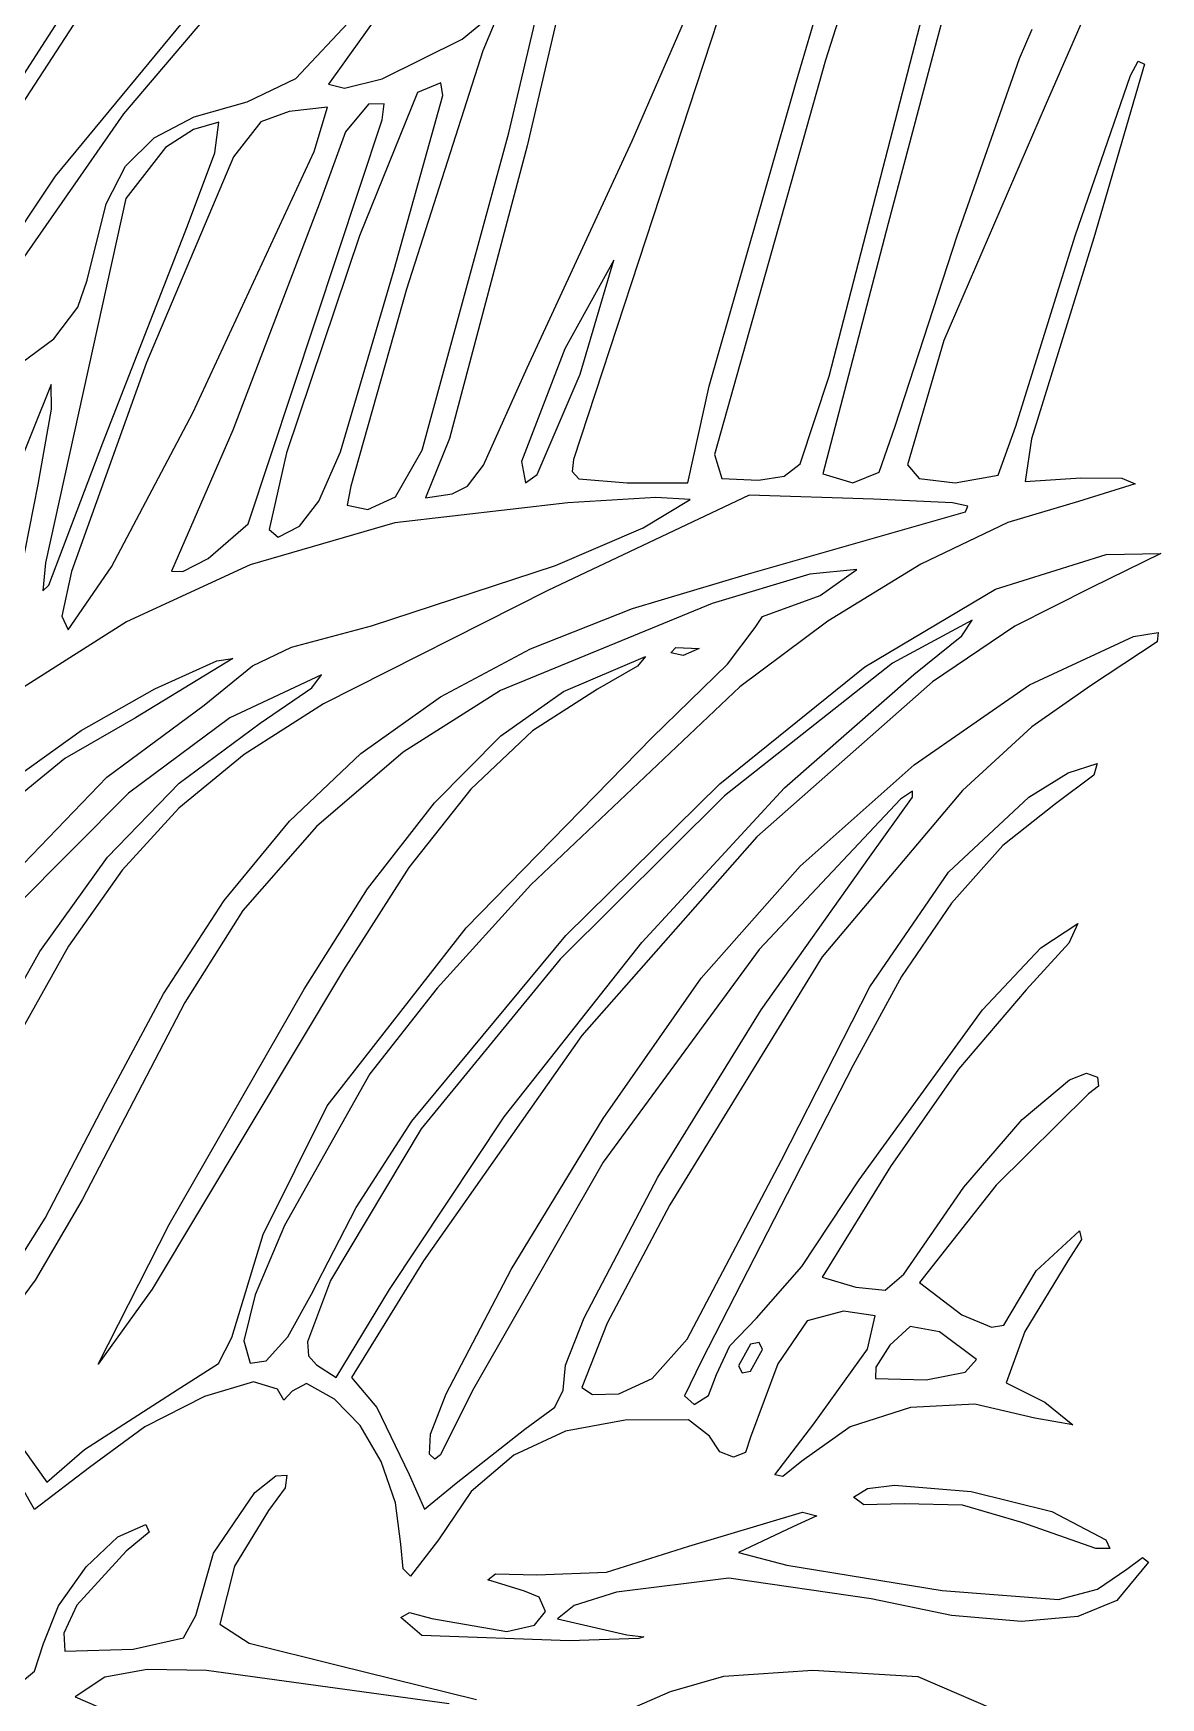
# Model space of a CAD drawing. Extents: x -2 to 143, y -75 to 57.
# Drawn here: x 122.15 to 140.65, y -41.78 to -14.49 of the extents above; entities that cross this region are included whole.
import ezdxf

# ---------------------------------------------------------------- set-up
doc = ezdxf.new("R2010")
doc.units = 0

msp = doc.modelspace()

# ---------------------------------------------------------------- linework, layer by layer
at = {"layer": 'Layer 1'}
for p, q in [((134.6698, -15.291493), (136.4961, -9.125523)), ((135.21164, -20.109425), (138.02409, -9.257125)), ((136.806914, -9.740553), (135.15326, -14.929506)), ((129.95646, -16.12364), (131.07799, -11.39299)), ((137.802408, -11.506012), (136.180288, -17.606002)), ((124.018149, -12.487452), (121.885228, -15.776006)), ((121.900038, -15.318502), (123.781704, -12.388932)), ((134.01017, -12.364658), (131.01555, -21.478158)), ((131.98258, -16.25094), (133.60481, -12.51068)), ((131.024044, -13.067599), (130.25705, -16.335752)), ((122.520119, -16.83001), (125.456188, -13.280452)), ((125.725141, -13.352675), (123.633808, -15.812442)), ((139.811016, -13.255314), (138.755148, -15.679489)), ((129.931535, -13.812681), (129.53093, -14.775703)), ((127.84189, -14.146376), (127.00083, -15.322956)), ((129.1902, -14.58629), (129.77358, -14.108991)), ((126.463292, -15.231435), (127.397318, -14.237116)), ((138.333108, -14.90294), (138.544761, -14.422241)), ((127.878165, -15.234267), (129.1902, -14.586297)), ((129.1902, -14.586297), (129.1902, -14.58629)), ((129.53093, -14.775703), (128.27856, -18.685963)), ((135.15326, -14.929506), (133.32977, -21.395516)), ((137.312378, -17.81009), (138.333108, -14.90294)), ((140.387658, -14.995299), (139.554248, -17.842259)), ((140.154468, -15.182123), (140.283858, -14.946571)), ((140.283858, -14.946571), (140.387658, -14.995299)), ((125.665728, -15.612946), (126.463292, -15.231435)), ((127.259163, -15.390917), (127.878165, -15.234267)), ((139.248148, -17.810083), (140.154468, -15.182123)), ((127.00083, -15.322956), (127.259163, -15.390917)), ((128.45623, -15.45911), (127.50536, -17.80997)), ((128.07543, -18.36379), (128.87644, -15.51079)), ((128.84059, -15.301904), (128.45623, -15.45911)), ((128.87644, -15.51079), (128.84059, -15.301904)), ((133.24159, -20.273673), (134.6698, -15.291493)), ((123.633808, -15.812442), (121.614163, -18.715847)), ((124.792063, -15.858146), (125.665728, -15.612946)), ((126.350502, -15.770912), (125.887405, -15.943174)), ((126.984572, -15.702792), (126.350502, -15.770912)), ((126.762332, -16.427904), (126.984572, -15.702792)), ((127.655602, -15.651302), (127.276046, -16.103812)), ((127.911355, -15.643601), (127.655602, -15.651302)), ((127.879362, -15.909764), (127.911355, -15.643601)), ((138.755148, -15.679489), (137.091666, -19.526858)), ((124.137208, -16.202411), (124.792063, -15.858146)), ((124.781991, -16.064813), (124.325966, -16.362697)), ((125.200842, -15.948527), (124.781991, -16.064813)), ((125.133233, -16.447089), (125.200842, -15.948527)), ((125.887405, -15.943174), (125.439667, -16.517833)), ((125.680752, -22.530614), (127.879362, -15.909764)), ((123.668001, -16.669684), (124.137208, -16.202411)), ((124.325966, -16.362697), (123.675842, -17.197427)), ((127.276046, -16.103812), (126.861052, -17.247842)), ((128.53296, -21.32482), (129.95646, -16.12364)), ((130.25705, -16.335752), (128.98182, -21.131492)), ((130.2594, -19.97389), (131.98258, -16.25094)), ((125.439667, -16.517833), (124.013942, -19.890472)), ((124.685982, -17.645757), (125.133233, -16.447089)), ((124.773602, -20.711714), (126.762332, -16.427904)), ((121.568549, -18.254741), (122.520119, -16.83001)), ((123.351278, -17.283906), (123.668001, -16.669684)), ((123.675842, -17.197427), (122.357712, -23.175417)), ((123.039048, -18.540046), (123.351278, -17.283906)), ((126.861052, -17.247842), (125.426312, -20.999832)), ((123.294152, -21.204457), (124.685982, -17.645757)), ((136.180288, -17.606002), (135.110688, -21.712192)), ((127.50536, -17.80997), (126.30994, -21.36867)), ((136.293898, -20.9308), (137.312378, -17.81009)), ((138.276638, -20.930793), (139.248148, -17.810083)), ((139.554248, -17.842259), (138.530688, -21.139529)), ((131.6808, -18.211634), (130.877003, -19.662986)), ((131.12767, -20.079254), (131.6808, -18.211634)), ((122.885621, -18.982022), (123.039048, -18.540046)), ((127.194918, -21.350897), (128.07543, -18.36379)), ((128.27856, -18.685963), (127.36321, -21.916163)), ((122.491569, -19.497172), (122.885621, -18.982022)), ((121.378958, -20.320756), (122.491569, -19.497172)), ((137.091666, -19.526858), (136.495958, -21.567319)), ((124.013942, -19.890472), (122.781847, -23.314413)), ((130.877003, -19.662986), (130.16343, -21.510174)), ((129.539044, -21.570874), (130.2594, -19.97389)), ((130.2594, -19.97389), (130.2594, -19.97389)), ((130.423051, -21.722588), (131.12767, -20.079244)), ((131.12767, -20.079244), (131.12767, -20.079254)), ((134.737098, -21.550146), (135.21164, -20.10946)), ((135.21164, -20.10946), (135.21164, -20.109425)), ((122.44918, -20.247872), (121.26853, -23.175412)), ((122.453541, -20.651947), (122.44918, -20.247872)), ((132.891, -21.8614), (133.24159, -20.273673)), ((122.2366, -21.890352), (122.453541, -20.651947)), ((123.438153, -23.238985), (124.773602, -20.711712)), ((124.773602, -20.711712), (124.773602, -20.711714)), ((125.426312, -20.999832), (124.424172, -23.310232)), ((136.033283, -21.688767), (136.293898, -20.9308)), ((137.985106, -21.733184), (138.276638, -20.930793)), ((122.411992, -23.538791), (123.294152, -21.204447)), ((123.294152, -21.204447), (123.294152, -21.204457)), ((128.98182, -21.131492), (128.59097, -22.1093)), ((138.530688, -21.139529), (138.426138, -21.841011)), ((126.30994, -21.36867), (126.024375, -22.624338)), ((126.840728, -22.160827), (127.194918, -21.350897)), ((128.097685, -22.089677), (128.53296, -21.324808)), ((128.53296, -21.324808), (128.53296, -21.32482)), ((130.16343, -21.510174), (130.230655, -21.85868)), ((131.01555, -21.478158), (130.995115, -21.677133)), ((133.32977, -21.395516), (133.452663, -21.792468)), ((134.473722, -21.753244), (134.737098, -21.550146)), ((129.276947, -21.913527), (129.539044, -21.570874)), ((130.230655, -21.85868), (130.423051, -21.722588)), ((130.995115, -21.677133), (131.103619, -21.793418)), ((131.103619, -21.793418), (131.9001, -21.861402)), ((133.452663, -21.792468), (134.05161, -21.81991)), ((134.05161, -21.81991), (134.473722, -21.753244)), ((135.110688, -21.712192), (135.597798, -21.861537)), ((135.597798, -21.861537), (136.033283, -21.688767)), ((136.495958, -21.567319), (136.691318, -21.788214)), ((136.691318, -21.788214), (137.279918, -21.86153)), ((137.279918, -21.86153), (137.985106, -21.733184)), ((138.426138, -21.841011), (139.341058, -21.781371)), ((139.341058, -21.781371), (140.015346, -21.782865)), ((140.015346, -21.782865), (140.230348, -21.876291)), ((121.73948, -24.414552), (122.2366, -21.890352)), ((127.36321, -21.916163), (127.3053, -22.225276)), ((127.64282, -22.299408), (128.097685, -22.089677)), ((128.59097, -22.1093), (129.0279, -22.0401)), ((129.0279, -22.0401), (129.276947, -21.913527)), ((133.898058, -22.064907), (130.595918, -23.626757)), ((132.36988, -22.09935), (130.922436, -22.186776)), ((131.9001, -21.861402), (132.891, -21.8614)), ((132.93364, -22.134833), (132.36988, -22.09935)), ((135.939108, -22.127467), (133.898058, -22.064907)), ((140.230348, -21.876291), (139.300858, -22.164315)), ((126.5237, -22.56981), (126.840728, -22.160827)), ((127.3053, -22.225276), (127.64282, -22.299408)), ((130.922436, -22.186776), (128.08519, -22.516901)), ((132.158358, -22.597617), (132.93364, -22.134833)), ((133.888048, -23.352147), (137.448803, -22.337042)), ((137.233022, -22.188132), (135.939108, -22.127467)), ((137.487521, -22.244485), (137.233022, -22.188132)), ((137.448803, -22.337042), (137.487521, -22.244485)), ((139.300858, -22.164315), (138.145145, -22.508665)), ((125.025091, -23.099225), (125.680752, -22.530619)), ((125.680752, -22.530619), (125.680752, -22.530614)), ((128.08519, -22.516901), (125.710881, -23.207144)), ((126.024375, -22.624338), (126.174251, -22.751433)), ((126.174251, -22.751433), (126.5237, -22.5698)), ((126.5237, -22.5698), (126.5237, -22.56981)), ((130.723, -23.21813), (132.158358, -22.597617)), ((138.145145, -22.508665), (136.716113, -23.195138)), ((122.357712, -23.175417), (122.311313, -23.631274)), ((124.610248, -23.316149), (125.025091, -23.099225)), ((136.716113, -23.195138), (135.191059, -24.126629)), ((137.942061, -23.606866), (139.756968, -23.036636)), ((140.651798, -23.022286), (139.513898, -23.576609)), ((139.756968, -23.036636), (140.651798, -23.022286)), ((122.781847, -23.314413), (122.62288, -24.048786)), ((122.727822, -24.270412), (123.438153, -23.238985)), ((125.710881, -23.207144), (123.68212, -24.140371)), ((124.424172, -23.310232), (124.610248, -23.316149)), ((127.70209, -24.207353), (130.723, -23.21813)), ((131.985301, -23.919802), (133.888048, -23.352147)), ((134.894249, -23.356721), (133.291117, -23.840207)), ((135.666508, -23.27956), (134.894249, -23.356721)), ((135.062279, -23.71036), (135.666508, -23.27956)), ((122.311313, -23.631274), (122.411992, -23.538791)), ((130.595918, -23.626757), (126.917018, -25.484133)), ((134.115938, -24.051507), (135.062279, -23.71036)), ((135.799288, -24.88078), (137.942061, -23.606866)), ((139.513898, -23.576609), (138.26036, -24.210528)), ((133.291117, -23.840207), (129.822278, -25.26757)), ((130.311989, -24.583371), (131.985301, -23.919802)), ((123.68212, -24.140371), (121.98943, -25.218433)), ((122.62288, -24.048786), (122.727822, -24.270412)), ((126.388746, -24.553981), (127.70209, -24.207353)), ((133.544388, -24.836533), (134.000558, -24.231544)), ((135.191059, -24.126629), (133.747278, -25.206035)), ((134.000558, -24.231544), (134.115938, -24.051507)), ((137.559057, -24.114919), (136.25137, -24.818937)), ((138.26036, -24.210528), (136.905282, -25.126537)), ((137.386163, -24.371144), (137.559057, -24.114919)), ((125.75008, -24.86342), (126.388746, -24.553981)), ((132.612935, -24.64717), (132.6988, -24.55874)), ((132.6988, -24.55874), (132.6988, -24.558748)), ((132.6988, -24.558748), (133.0781, -24.576028)), ((136.60296, -25.002052), (137.386163, -24.371144)), ((138.499233, -25.174068), (140.206558, -24.379355)), ((140.593102, -24.465433), (139.499378, -25.191744)), ((140.206558, -24.379355), (140.61084, -24.312523)), ((140.61084, -24.312523), (140.593102, -24.465433)), ((125.427269, -24.738806), (123.83043, -25.716283)), ((124.14776, -25.236558), (125.164423, -24.777029)), ((125.164423, -24.777029), (125.427269, -24.738806)), ((128.836884, -25.368507), (130.311989, -24.583371)), ((130.85471, -25.28493), (132.19704, -24.710519)), ((132.19704, -24.710519), (132.065947, -24.867586)), ((132.81837, -24.69105), (132.612935, -24.64717)), ((133.0781, -24.576028), (132.81837, -24.69105)), ((136.25137, -24.818937), (133.49507, -26.995057)), ((124.95849, -25.504772), (125.75008, -24.86342)), ((126.884738, -25.009127), (125.378848, -25.716137)), ((126.725982, -25.224267), (126.884738, -25.009127)), ((132.065947, -24.867586), (131.41101, -25.242313)), ((132.306448, -26.038264), (133.544388, -24.836533)), ((133.4186, -26.794981), (135.799288, -24.88078)), ((134.481354, -26.86179), (136.60296, -25.002052)), ((122.942359, -25.923752), (124.14776, -25.236558)), ((125.877198, -25.804007), (126.725982, -25.224267)), ((127.528761, -26.30086), (128.836884, -25.368507)), ((129.822278, -25.26757), (128.225026, -26.278586)), ((129.828128, -26.007723), (130.85471, -25.28493)), ((133.747278, -25.206035), (130.319303, -28.453198)), ((131.41101, -25.242313), (130.347104, -25.928457)), ((136.905282, -25.126537), (134.027358, -27.666924)), ((136.604118, -26.486438), (138.499233, -25.174068)), ((139.499378, -25.191744), (138.536437, -25.859257)), ((123.362491, -26.688916), (124.95849, -25.504772)), ((126.917018, -25.484133), (125.612763, -26.31373)), ((121.701525, -26.811034), (122.942359, -25.923752)), ((123.83043, -25.716283), (122.675352, -26.381169)), ((125.378848, -25.716137), (123.715801, -26.9497)), ((124.547931, -26.783634), (125.877198, -25.804007)), ((138.536437, -25.859257), (137.400036, -26.904927)), ((128.735971, -27.109099), (129.828128, -26.007723)), ((129.255717, -29.160478), (132.306448, -26.038264)), ((130.347104, -25.928457), (129.333254, -26.885424)), ((122.675352, -26.381169), (121.609433, -27.250923)), ((125.612763, -26.31373), (124.542189, -27.194212)), ((126.356392, -27.406081), (127.528761, -26.30086)), ((128.225026, -26.278586), (126.802152, -27.49453)), ((139.132022, -26.613647), (139.608938, -26.462512)), ((139.608938, -26.462512), (139.551876, -26.657154)), ((121.580287, -28.536248), (123.362491, -26.688916)), ((134.737098, -28.145925), (136.604118, -26.486438)), ((138.490529, -27.016029), (139.132022, -26.613647)), ((139.551876, -26.657154), (138.922848, -27.122277)), ((123.715801, -26.9497), (121.859897, -28.820211)), ((123.370343, -27.998648), (124.547931, -26.783634)), ((129.333254, -26.885424), (128.316927, -28.171247)), ((133.49507, -26.995057), (130.797271, -29.673533)), ((130.889948, -29.286076), (133.4186, -26.794981)), ((132.140344, -29.39704), (134.481354, -26.86179)), ((137.400036, -26.904927), (135.097008, -29.635924)), ((135.876208, -27.999305), (136.577109, -27.017575)), ((136.580444, -26.915901), (136.383682, -27.047499)), ((136.577109, -27.017575), (136.580444, -26.915901)), ((137.167858, -28.243302), (138.490529, -27.016029)), ((124.542189, -27.194212), (123.612959, -28.213286)), ((127.639774, -28.51846), (128.735971, -27.109099)), ((136.383682, -27.047499), (134.065388, -29.513755)), ((138.922848, -27.122277), (138.061261, -27.807193)), ((125.288551, -28.709822), (126.356392, -27.406081)), ((126.802152, -27.49453), (125.593573, -28.875999)), ((134.027358, -27.666924), (131.153829, -30.921979)), ((138.061261, -27.807193), (137.217331, -28.754684)), ((122.264387, -29.545877), (123.370343, -27.998648)), ((134.095929, -30.501793), (135.876208, -27.999305)), ((123.612959, -28.213286), (122.732735, -29.458661)), ((128.316927, -28.171247), (127.24559, -29.843963)), ((133.114058, -29.981995), (134.737098, -28.145925)), ((135.878442, -30.124105), (137.167858, -28.243302)), ((126.60107, -30.16521), (127.639774, -28.51846)), ((130.319303, -28.453198), (128.782026, -30.145179)), ((124.294012, -30.237733), (125.288551, -28.709822)), ((125.593573, -28.875999), (124.639208, -30.38359)), ((137.217331, -28.754684), (136.396601, -29.957592)), ((126.976968, -32.077124), (129.255717, -29.160478)), ((138.683777, -29.487549), (139.291358, -29.088413)), ((139.291358, -29.088413), (139.145841, -29.407546)), ((122.732735, -29.458661), (120.749958, -32.979147)), ((128.362954, -32.328911), (130.889948, -29.286076)), ((129.879852, -32.256195), (132.140344, -29.39704)), ((139.145841, -29.407546), (138.441978, -30.174823)), ((121.150018, -31.522147), (122.264387, -29.545877)), ((130.797271, -29.673533), (128.521072, -32.455737)), ((134.065388, -29.513755), (131.504032, -33.000991)), ((135.097008, -29.635924), (132.599227, -33.697332)), ((137.728241, -30.503086), (138.683777, -29.487549)), ((127.24559, -29.843963), (124.106725, -35.083776)), ((131.504655, -32.286091), (133.114058, -29.981995)), ((136.396601, -29.957592), (135.604618, -31.408757)), ((123.341548, -32.015467), (124.294012, -30.237733)), ((124.382, -34.0241), (126.60107, -30.16521)), ((128.782026, -30.145179), (127.678678, -31.552175)), ((134.431818, -32.967772), (135.878442, -30.124105)), ((138.441978, -30.174823), (137.334902, -31.474525)), ((124.639208, -30.38359), (122.956258, -33.61841)), ((132.403662, -33.246651), (134.095929, -30.501793)), ((135.704428, -33.292133), (137.728241, -30.503086)), ((131.153829, -30.921979), (128.558398, -34.615909)), ((127.678678, -31.552175), (126.275817, -34.040734)), ((135.604618, -31.408757), (133.117758, -36.260557)), ((137.334902, -31.474525), (136.219958, -33.073743)), ((138.375963, -32.303127), (139.155071, -31.651924)), ((139.155071, -31.651924), (139.434415, -31.543592)), ((139.434415, -31.543592), (139.616448, -31.604327)), ((139.616448, -31.604327), (139.631573, -31.756609)), ((139.464448, -31.88118), (137.953051, -33.375088)), ((139.631573, -31.756609), (139.464448, -31.88118)), ((122.348061, -33.920562), (123.341548, -32.015467)), ((125.926438, -34.187235), (126.976968, -32.077124)), ((128.521072, -32.455737), (127.02957, -34.943037)), ((127.452068, -33.743514), (128.362954, -32.328911)), ((127.9998, -35.087652), (129.879852, -32.256195)), ((129.994022, -34.760181), (131.504655, -32.286091)), ((137.422158, -33.41261), (138.375963, -32.303127)), ((131.504032, -33.000991), (129.353608, -36.753315)), ((132.882537, -35.900713), (134.431818, -32.967772)), ((131.19086, -35.553205), (132.403662, -33.246651)), ((134.761327, -34.713495), (135.704428, -33.292133)), ((136.219958, -33.073743), (135.099408, -34.886253)), ((136.436688, -34.835047), (137.422158, -33.41261)), ((137.953051, -33.375088), (136.693908, -34.97225)), ((122.956258, -33.61841), (122.184598, -34.935259)), ((126.720458, -35.165586), (127.452068, -33.743514)), ((132.599227, -33.697332), (131.571965, -35.638615)), ((121.511768, -35.250194), (122.348061, -33.920562)), ((123.22221, -36.315213), (124.382, -34.024093)), ((124.382, -34.024093), (124.382, -34.0241)), ((126.275817, -34.040734), (125.796341, -35.177911)), ((125.413838, -35.873324), (125.926438, -34.187235)), ((138.607622, -34.784584), (139.318638, -34.125344)), ((139.350748, -34.270087), (139.126298, -34.618087)), ((139.318638, -34.125344), (139.350748, -34.270087)), ((128.558398, -34.615909), (127.373738, -36.529989)), ((139.126298, -34.618087), (138.421484, -35.774895)), ((128.929172, -36.79654), (129.994022, -34.760181)), ((134.022308, -35.558733), (134.761327, -34.713495)), ((135.099408, -34.886253), (135.649288, -35.051254)), ((136.131616, -35.098132), (136.436688, -34.835047)), ((138.079178, -35.671584), (138.607622, -34.784584)), ((122.184598, -34.935259), (121.393288, -36.004473)), ((124.106725, -35.083776), (123.22221, -36.315213)), ((125.796341, -35.177911), (125.611878, -35.932075)), ((126.332646, -35.866321), (126.720458, -35.165586)), ((127.02957, -34.943037), (126.654741, -35.943824)), ((127.12192, -36.530844), (127.9998, -35.087654)), ((127.9998, -35.087654), (127.9998, -35.087652)), ((135.649288, -35.051254), (136.131616, -35.098132)), ((136.693908, -34.97225), (137.386538, -35.504722)), ((135.447498, -35.441011), (134.849023, -35.6033)), ((135.965468, -35.522521), (135.447498, -35.441011)), ((130.886588, -36.329409), (131.19086, -35.553205)), ((131.571965, -35.638615), (131.152818, -36.696214)), ((133.584449, -36.009663), (134.022308, -35.558733)), ((134.849023, -35.6033), (134.368628, -36.305637)), ((135.843298, -36.064559), (135.965468, -35.522521)), ((136.542596, -35.697397), (136.20547, -35.999263)), ((137.02406, -35.780267), (136.542596, -35.697397)), ((137.386538, -35.504722), (137.875714, -35.704512)), ((137.875714, -35.704512), (138.079178, -35.671584)), ((125.195756, -36.299441), (125.413838, -35.873324)), ((125.611878, -35.932075), (125.713411, -36.294453)), ((125.975316, -36.257572), (126.332646, -35.866321)), ((126.654741, -35.943824), (126.669341, -36.174057)), ((132.308725, -36.546788), (132.882537, -35.900713)), ((133.365388, -36.483001), (133.584449, -36.009663)), ((133.92309, -35.986704), (133.7252, -36.341047)), ((134.062878, -35.955446), (133.92309, -35.986704)), ((134.12099, -36.070354), (134.062878, -35.955446)), ((136.20547, -35.999263), (135.98039, -36.362852)), ((137.62712, -36.237554), (137.02406, -35.780267)), ((138.421484, -35.774895), (138.114058, -36.619817)), ((125.713411, -36.294453), (125.975316, -36.257572)), ((126.669341, -36.174057), (126.80246, -36.322307)), ((133.117758, -36.260557), (132.837107, -36.834519)), ((133.92309, -36.424697), (134.12099, -36.070354)), ((134.12099, -36.070354), (134.12099, -36.070354)), ((134.962318, -37.288509), (135.843298, -36.064559)), ((137.443572, -36.442866), (137.62712, -36.237554)), ((137.62712, -36.237554), (137.62712, -36.237554)), ((124.513858, -36.735379), (125.195756, -36.299441)), ((126.80246, -36.322307), (127.12192, -36.530844)), ((127.373738, -36.529989), (127.792648, -37.024898)), ((130.848978, -36.740785), (130.886588, -36.329409)), ((131.763328, -36.797292), (132.308725, -36.546788)), ((133.231863, -36.828566), (133.365388, -36.483001)), ((133.7252, -36.341047), (133.783311, -36.455956)), ((133.783311, -36.455956), (133.92309, -36.424697)), ((134.368628, -36.305637), (133.923358, -37.508437)), ((135.98039, -36.362852), (135.974006, -36.549426)), ((135.974006, -36.549426), (136.80224, -36.567628)), ((136.80224, -36.567628), (137.443572, -36.442866)), ((122.995008, -37.711917), (124.513858, -36.735379)), ((124.961779, -36.840401), (123.984189, -37.342861)), ((125.768087, -36.600259), (124.961779, -36.840401)), ((126.160708, -36.723344), (125.768087, -36.600259)), ((126.265401, -36.900992), (126.160708, -36.723344)), ((126.402388, -36.754994), (126.265401, -36.900992)), ((126.637742, -36.632097), (126.402388, -36.754994)), ((127.098058, -36.884476), (126.637742, -36.632097)), ((128.672357, -37.460657), (128.929172, -36.79654)), ((129.353608, -36.753315), (128.835976, -37.797941)), ((130.713628, -37.016724), (130.848978, -36.740785)), ((131.152818, -36.696214), (131.332156, -36.808502)), ((131.332156, -36.808502), (131.763328, -36.797292)), ((132.837107, -36.834519), (132.999638, -36.972297)), ((132.999638, -36.972297), (133.231863, -36.828566)), ((138.114058, -36.619817), (138.747908, -36.936161)), ((127.519348, -37.315857), (127.098058, -36.884476)), ((127.792648, -37.024898), (128.321658, -38.122048)), ((130.219808, -37.378608), (130.713628, -37.016724)), ((136.544021, -37.022722), (135.554553, -37.342506)), ((137.599702, -36.966198), (136.544021, -37.022722)), ((138.588478, -37.197428), (137.599702, -36.966198)), ((138.747908, -36.936161), (139.208448, -37.308979)), ((123.984189, -37.342861), (123.077718, -38.006734)), ((127.864824, -37.908927), (127.519348, -37.315857)), ((129.093718, -38.262992), (130.219808, -37.378608)), ((131.866638, -37.229426), (130.88572, -37.411242)), ((132.905458, -37.226713), (131.866638, -37.229426)), ((133.249328, -37.494467), (132.905458, -37.226713)), ((134.319158, -38.12493), (134.962318, -37.288509)), ((135.554553, -37.342506), (134.764418, -37.901054)), ((139.208448, -37.308979), (138.588478, -37.197428)), ((128.657118, -37.787445), (128.672357, -37.460657)), ((130.88572, -37.411242), (130.039888, -37.80443)), ((133.420749, -37.750376), (133.249328, -37.494467)), ((133.923358, -37.508437), (133.840075, -37.759067)), ((122.000618, -37.719606), (122.376128, -38.247903)), ((122.376128, -38.247903), (122.995008, -37.711917)), ((128.098499, -38.584835), (127.864824, -37.908927)), ((128.742373, -37.867905), (128.657118, -37.787445)), ((128.835976, -37.797941), (128.742373, -37.867905)), ((130.039888, -37.80443), (129.340996, -38.401391)), ((133.645102, -37.839145), (133.420749, -37.750376)), ((133.840075, -37.759067), (133.645102, -37.839145)), ((134.764418, -37.901054), (134.449954, -38.157219)), ((122.176768, -38.694036), (121.772368, -37.987388)), ((123.077718, -38.006734), (122.176768, -38.694036)), ((125.790548, -38.414863), (126.136409, -38.142746)), ((126.136409, -38.142746), (126.312959, -38.133509)), ((126.312959, -38.133509), (126.284686, -38.339928)), ((128.321658, -38.122048), (128.570858, -38.691774)), ((134.449954, -38.157219), (134.319158, -38.12493)), ((125.111994, -39.40968), (125.790548, -38.414863)), ((126.284686, -38.339928), (126.016078, -38.714779)), ((128.570858, -38.691774), (129.093718, -38.262992)), ((129.340996, -38.401391), (128.800898, -39.194526)), ((135.61057, -38.495674), (135.84302, -38.351925)), ((135.84302, -38.351925), (136.284508, -38.29552)), ((136.284508, -38.29552), (137.539454, -38.401881)), ((137.539454, -38.401881), (138.865115, -38.729033)), ((126.016078, -38.714779), (125.455557, -39.626745)), ((128.184388, -39.264736), (128.098499, -38.584835)), ((132.911, -39.295591), (134.77602, -38.741435)), ((134.77602, -38.741435), (135.00971, -38.797964)), ((135.782946, -38.620177), (135.61057, -38.495674)), ((136.43995, -38.602297), (135.782946, -38.620177)), ((137.396972, -38.626379), (136.43995, -38.602297)), ((138.37582, -38.911), (137.396972, -38.626379)), ((138.865115, -38.729033), (139.7512, -39.191252)), ((123.541939, -39.142875), (123.999988, -38.944099)), ((123.999988, -38.944099), (124.057626, -39.064889)), ((134.6158, -38.977783), (133.726352, -39.400364)), ((135.00971, -38.797964), (134.6158, -38.977783)), ((139.586676, -39.333506), (138.37582, -38.911)), ((138.37582, -38.911), (138.37582, -38.911)), ((123.020166, -39.637615), (123.541939, -39.142875)), ((124.057626, -39.064889), (123.678178, -39.381589)), ((128.225012, -39.668264), (128.184388, -39.264736)), ((128.800898, -39.194526), (128.344094, -39.790754)), ((131.558516, -39.723715), (132.911, -39.295591)), ((139.7512, -39.191252), (139.814235, -39.335929)), ((123.678178, -39.381589), (122.869763, -40.26589)), ((124.820118, -40.434883), (125.111994, -39.40968)), ((133.726352, -39.400364), (134.5168, -39.607421)), ((139.814235, -39.335929), (139.586676, -39.333506)), ((140.45368, -39.561142), (139.93033, -40.188501)), ((140.09437, -39.673089), (140.35198, -39.485265)), ((140.35198, -39.485265), (140.45368, -39.561142)), ((122.568409, -40.273057), (123.020166, -39.637615)), ((125.455557, -39.626745), (125.215908, -40.574159)), ((128.344094, -39.790754), (128.225012, -39.668264)), ((129.61033, -39.851719), (129.737455, -39.752562)), ((129.737455, -39.752562), (130.41691, -39.769529)), ((130.41691, -39.769529), (131.558516, -39.723715)), ((133.56548, -39.822368), (131.723224, -40.049806)), ((135.90207, -40.161951), (133.56548, -39.822368)), ((134.5168, -39.607421), (137.06671, -40.025852)), ((139.614326, -40.003145), (140.09437, -39.673089)), ((130.21262, -40.034775), (129.61033, -39.851719)), ((130.457206, -40.133638), (130.21262, -40.034775)), ((131.723224, -40.049806), (131.031425, -40.267356)), ((137.06671, -40.025852), (138.97495, -40.169017)), ((138.97495, -40.169017), (139.614326, -40.003145)), ((122.320408, -40.893939), (122.568409, -40.273057)), ((122.869763, -40.26589), (122.655657, -40.722428)), ((128.18419, -40.465491), (128.328916, -40.385177)), ((128.328916, -40.385177), (128.69181, -40.481541)), ((130.379673, -40.594632), (130.55894, -40.366623)), ((130.55894, -40.366623), (130.457206, -40.133638)), ((131.031425, -40.267356), (130.75678, -40.491196)), ((137.217771, -40.434496), (135.90207, -40.161951)), ((139.93033, -40.188501), (139.289252, -40.448149)), ((124.620282, -40.798057), (124.820118, -40.434883)), ((125.215908, -40.574159), (125.697427, -40.886183)), ((128.5305, -40.76316), (128.18419, -40.465491)), ((128.69181, -40.481541), (129.9253, -40.694923)), ((129.9253, -40.694923), (130.379673, -40.594632)), ((130.75678, -40.491196), (131.89468, -40.752284)), ((138.365949, -40.530021), (137.217771, -40.434496)), ((139.289252, -40.448149), (138.365949, -40.530021)), ((122.173987, -41.348956), (122.320408, -40.893939)), ((122.655657, -40.722428), (122.672238, -41.019319)), ((123.792808, -40.987889), (124.620282, -40.798057)), ((125.697427, -40.886183), (127.145388, -41.245665)), ((130.95468, -40.847304), (128.53045, -40.763154)), ((128.53045, -40.763154), (128.5305, -40.76316)), ((132.087943, -40.812791), (130.95468, -40.847304)), ((131.89468, -40.752284), (132.172549, -40.784228)), ((132.172549, -40.784228), (132.087943, -40.812791)), ((122.672238, -41.019319), (123.792808, -40.987889)), ((121.947437, -41.540666), (122.173987, -41.348956)), ((123.327048, -41.444639), (122.841158, -41.766426)), ((124.024484, -41.321845), (123.327048, -41.444639)), ((124.994114, -41.337804), (124.024484, -41.321845)), ((128.975928, -41.880598), (124.994114, -41.337804)), ((127.145388, -41.245665), (129.423817, -41.808566)), ((132.609688, -41.67966), (133.483471, -41.431184)), ((133.483471, -41.431184), (134.941878, -41.331832)), ((134.941878, -41.331832), (136.668238, -41.434393)), ((136.668238, -41.434393), (138.213968, -42.102492)), ((131.845418, -42.012763), (132.609688, -41.67966)), ((122.841158, -41.766426), (123.610574, -42.101928))]:
    msp.add_line(p, q, dxfattribs=at)

doc.saveas('drawing.dxf')
